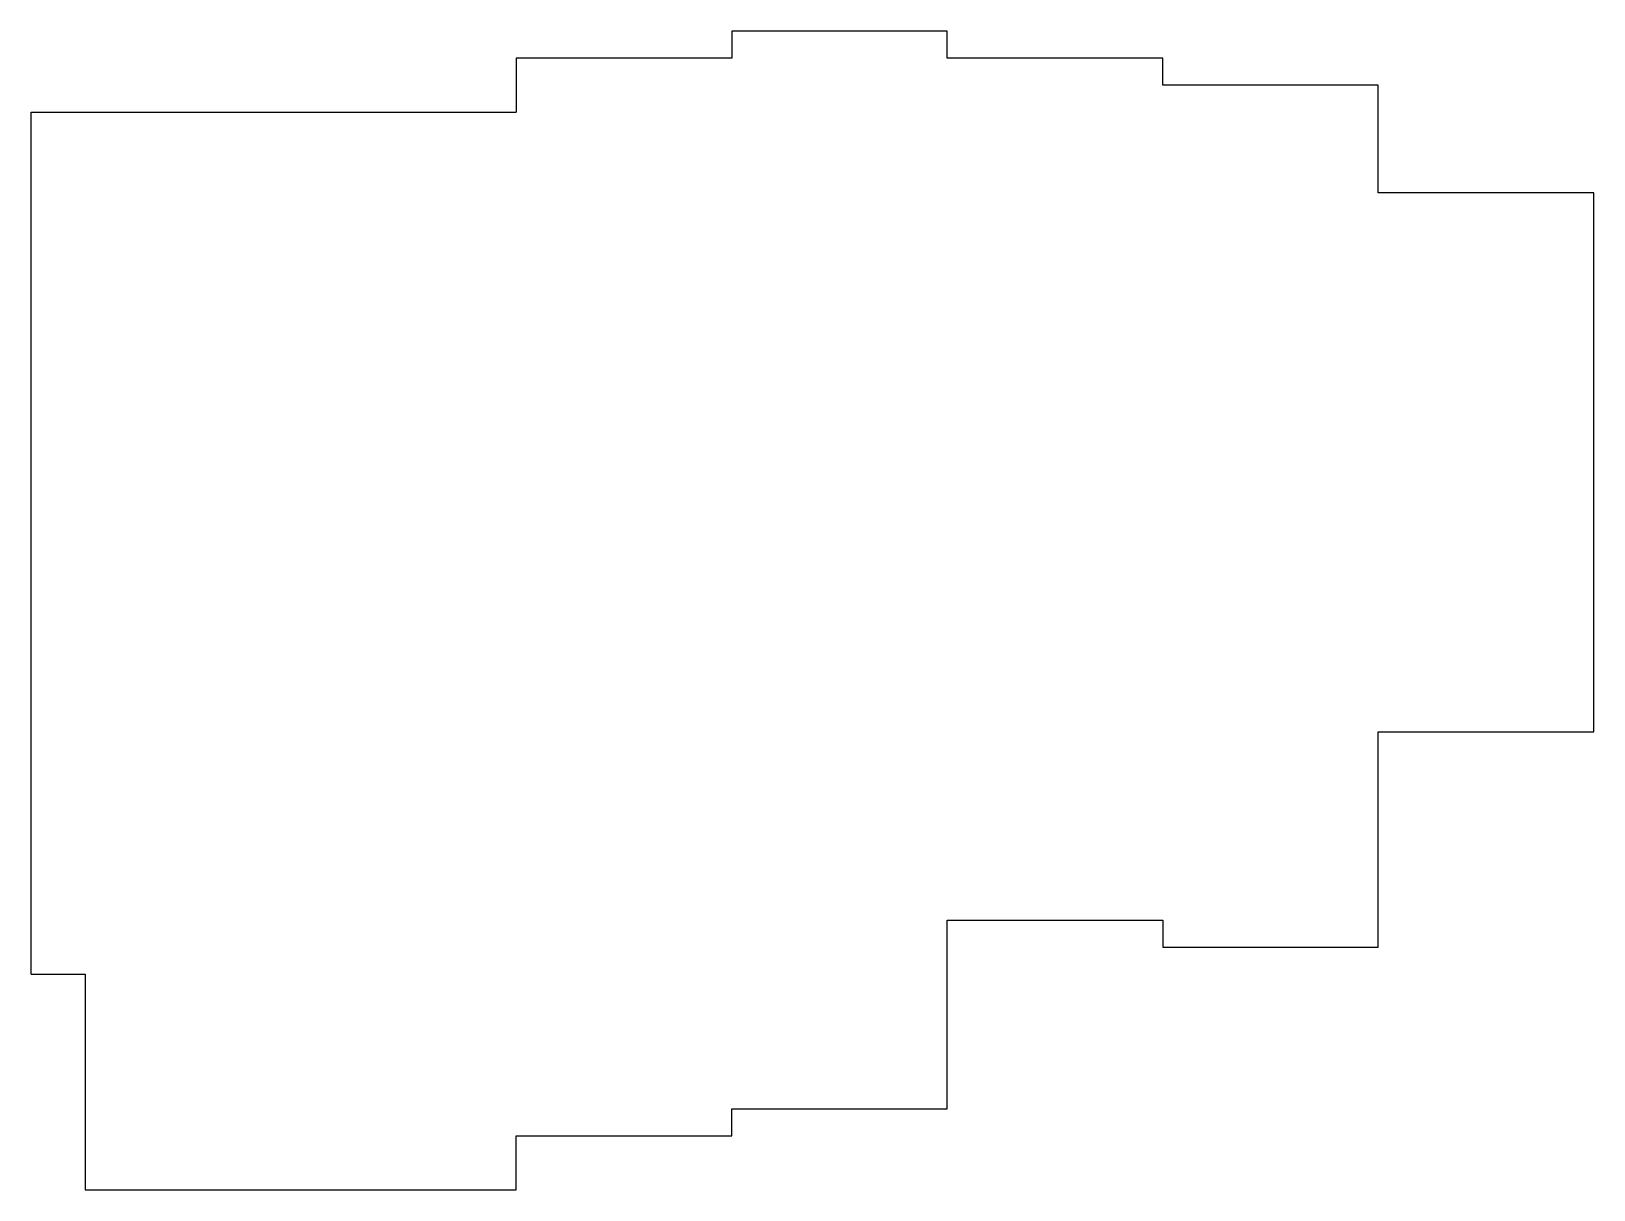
# Model space of a CAD drawing. Header units: millimetres. Extents: x 138 to 276, y -160 to -57.
import ezdxf

# ---------------------------------------------------------------- set-up
doc = ezdxf.new("R2010")
doc.units = ezdxf.units.MM

msp = doc.modelspace()

# ---------------------------------------------------------------- linework, layer by layer
at = {"linetype": 'CONTINUOUS'}
for p, q in [((218.875, -57.375), (199.875, -57.375)), ((199.875, -57.375), (199.875, -59.75)), ((218.875, -59.75), (218.875, -57.375)), ((199.875, -59.75), (180.875, -59.75)), ((180.875, -59.75), (180.875, -64.5)), ((237.875, -59.75), (218.875, -59.75)), ((237.875, -62.125), (237.875, -59.75)), ((256.875, -62.125), (237.875, -62.125)), ((256.875, -71.625), (256.875, -62.125)), ((138.125, -64.5), (180.875, -64.5)), ((138.125, -140.5), (138.125, -64.5)), ((275.875, -71.625), (256.875, -71.625)), ((275.875, -119.125), (275.875, -71.625)), ((256.875, -138.125), (256.875, -119.125)), ((256.875, -119.125), (275.875, -119.125)), ((218.875, -152.375), (218.875, -135.75)), ((218.875, -135.75), (237.875, -135.75)), ((237.875, -135.75), (237.875, -138.125)), ((237.875, -138.125), (256.875, -138.125)), ((138.125, -140.5), (142.875, -140.5)), ((142.875, -140.5), (142.875, -159.5)), ((199.875, -154.75), (199.875, -152.375)), ((199.875, -152.375), (218.875, -152.375)), ((180.875, -159.5), (180.875, -154.75)), ((180.875, -154.75), (199.875, -154.75)), ((142.875, -159.5), (180.875, -159.5))]:
    msp.add_line(p, q, dxfattribs=at)

doc.saveas('drawing.dxf')
